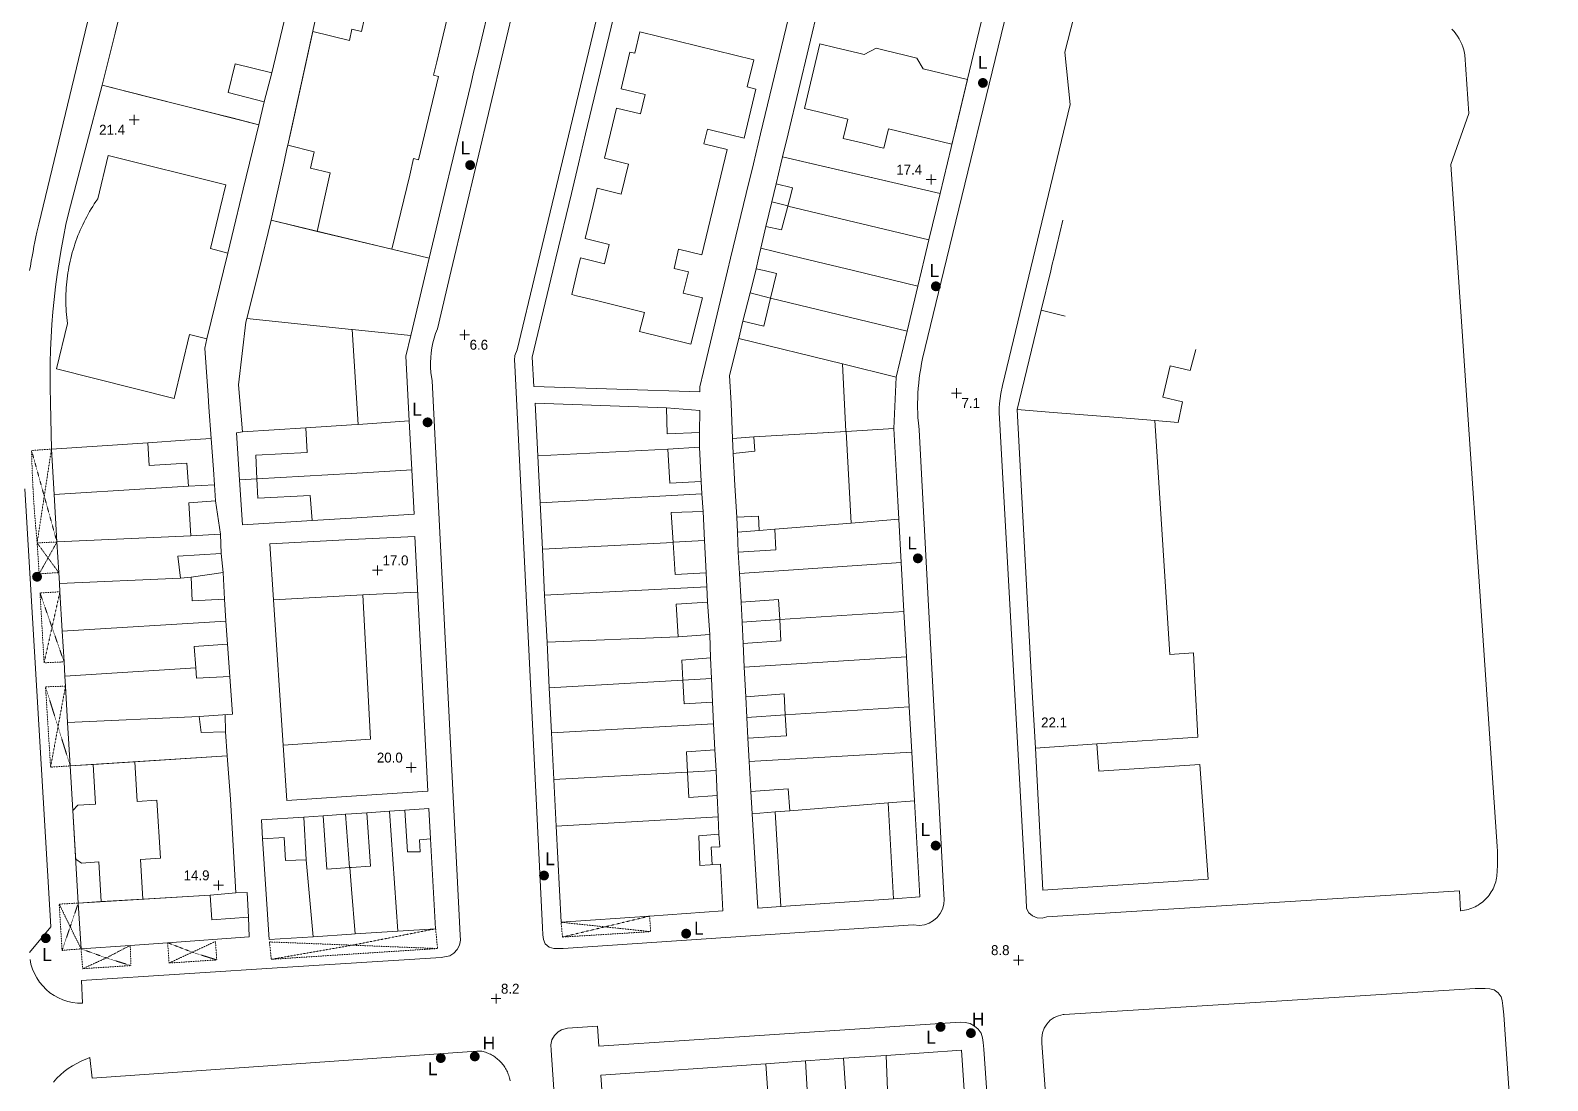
# Model space of a CAD drawing. Header units: millimetres. Extents: x 833924389 to 835767163, y 817400000 to 818811854.
# Drawn here: x 835474136 to 835626738, y 818357724 to 818463430 of the extents above; entities that cross this region are included whole.
import ezdxf
from ezdxf.enums import TextEntityAlignment as Align

# ---------------------------------------------------------------- set-up
doc = ezdxf.new("R2010")
doc.units = ezdxf.units.MM
doc.header["$LTSCALE"] = 10
doc.header["$MEASUREMENT"] = 0
doc.linetypes.add('11nw24d$1$DGN Style 5', pattern=[1.174922, 0.503538, -0.671384])
doc.layers.add('01_Base_Plan', color=5, linetype='Continuous', lineweight=5)
doc.styles.add('11nw24d$0$Style-WORKING', font='WORKING.shx')
doc.styles.add('11nw24d$1$Style-ENGINEERING', font='ENGINEERING.shx')

# ---------------------------------------------------------------- blocks, each defined once
blk = doc.blocks.new('11nw24d$0$SPOTHT')
at = {"layer": '01_Base_Plan', "linetype": 'Continuous', "lineweight": 13}
for p, q in [((-0.5, 0), (0.5, 0)), ((0, -0.5), (0, 0.5))]:
    blk.add_line(p, q, dxfattribs=at)
blk = doc.blocks.new('11nw24d$0$UTILP')
at = {"layer": '01_Base_Plan', "linetype": 'Continuous', "lineweight": 13}
h = blk.add_hatch(color=256, dxfattribs=at)
edge = h.paths.add_edge_path()
edge.add_arc((0, 0), 0.5, 0, 360)

msp = doc.modelspace()

# ---------------------------------------------------------------- hatches: boundary and pattern name
at = {"layer": '01_Base_Plan', "linetype": 'Continuous'}
h = msp.add_hatch(color=256, dxfattribs=at)
edge = h.paths.add_edge_path()
edge.add_arc((835568734, 818362510), 500, 0, 360)
h = msp.add_hatch(color=256, dxfattribs=at)
edge = h.paths.add_edge_path()
edge.add_arc((835518835, 818360161), 500, 0, 360)

# ---------------------------------------------------------------- linework, layer by layer
for p, q in [((835557339, 818461157), (835555195, 818461677)), ((835562082, 818460933), (835560151, 818461401)), ((835498418, 818459154), (835497652, 818456240)), ((835557796, 818452094), (835559490, 818451683)), ((835548113, 818443697), (835548706, 818446158)), ((835550313, 818445764), (835548706, 818446158)), ((835550315, 818445745), (835564511, 818442348)), ((835502997, 818443197), (835510506, 818441397)), ((835548566, 818436473), (835546524, 818437009)), ((835548566, 818436473), (835562308, 818433162)), ((835562308, 818433162), (835563393, 818437688)), ((835507090, 818423774), (835506504, 818433329)), ((835512387, 818432723), (835506504, 818433329)), ((835545379, 818432410), (835555813, 818429858)), ((835556153, 818423070), (835555813, 818429858)), ((835560973, 818423363), (835561199, 818428541)), ((835507090, 818423774), (835512234, 818424119)), ((835546898, 818422508), (835556181, 818423072)), ((835546898, 818422508), (835556153, 818423070)), ((835556181, 818423072), (835556153, 818423070)), ((835556181, 818423072), (835560973, 818423363)), ((835556694, 818413837), (835556181, 818423072)), ((835525160, 818420594), (835538262, 818421295)), ((835541613, 818418014), (835541441, 818421494)), ((835544765, 818422355), (835544820, 818420852)), ((835525160, 818420594), (835525397, 818415873)), ((835496930, 818418297), (835495187, 818418208)), ((835476527, 818416729), (835476811, 818411938)), ((835525397, 818415873), (835541686, 818416781)), ((835492773, 818416070), (835493250, 818412738)), ((835525397, 818415873), (835525631, 818411203)), ((835541943, 818412076), (835541789, 818415016)), ((835545255, 818412916), (835545191, 818414424)), ((835548996, 818413221), (835556694, 818413837)), ((835476811, 818411938), (835490273, 818412564)), ((835541943, 818412076), (835538773, 818411906)), ((835542113, 818408818), (835541943, 818412076)), ((835547449, 818413084), (835545255, 818412916)), ((835545340, 818410920), (835545255, 818412916)), ((835493332, 818410783), (835493539, 818408877)), ((835525631, 818411203), (835538775, 818411885)), ((835525631, 818411203), (835525862, 818406582)), ((835493539, 818408877), (835490309, 818408400)), ((835493539, 818408877), (835493648, 818406184)), ((835545461, 818408754), (835561721, 818409887)), ((835561994, 818404945), (835561721, 818409887)), ((835477058, 818407762), (835489238, 818408309)), ((835525862, 818406582), (835542173, 818407428)), ((835498595, 818406124), (835499567, 818391503)), ((835513056, 818406902), (835507588, 818406608)), ((835525862, 818406582), (835526100, 818401842)), ((835542461, 818402619), (835542238, 818405896)), ((835545714, 818403868), (835545621, 818405889)), ((835549505, 818404152), (835561994, 818404945)), ((835562247, 818400379), (835561994, 818404945)), ((835477341, 818402978), (835493801, 818403979)), ((835549504, 818404125), (835545714, 818403868)), ((835545813, 818401723), (835545714, 818403868)), ((835493961, 818401637), (835494184, 818398410)), ((835526100, 818401842), (835539305, 818402395)), ((835526100, 818401842), (835526330, 818397254)), ((835542628, 818398203), (835542543, 818400281)), ((835545937, 818399342), (835562247, 818400379)), ((835562527, 818395338), (835562247, 818400379)), ((835477610, 818398435), (835490777, 818399287)), ((835542628, 818398203), (835539758, 818398014)), ((835542727, 818395813), (835542628, 818398203)), ((835526330, 818397254), (835539766, 818398020)), ((835526330, 818397254), (835526557, 818392717)), ((835546188, 818394273), (835546094, 818396363)), ((835550057, 818394535), (835562527, 818395338)), ((835562779, 818390785), (835562527, 818395338)), ((835477887, 818393766), (835491117, 818394377)), ((835493734, 818394568), (835493750, 818392828)), ((835526557, 818392717), (835542845, 818393643)), ((835550059, 818394535), (835546188, 818394273)), ((835546281, 818392197), (835546188, 818394273)), ((835526557, 818392717), (835526792, 818388023)), ((835543096, 818388945), (835542988, 818391035)), ((835546427, 818389846), (835562779, 818390785)), ((835575214, 818391174), (835575980, 818376908)), ((835480440, 818389552), (835484632, 818389822)), ((835526792, 818388023), (835540228, 818388787)), ((835526792, 818388023), (835527026, 818383348)), ((835543096, 818388945), (835540230, 818388781)), ((835543227, 818386412), (835543096, 818388945)), ((835546719, 818384576), (835546613, 818386838)), ((835505824, 818384547), (835503594, 818384391)), ((835506234, 818379170), (835505824, 818384547)), ((835510254, 818384834), (835511105, 818372766)), ((835550512, 818384895), (835549041, 818384771)), ((835550512, 818384895), (835560418, 818385688)), ((835560418, 818385688), (835550512, 818384895)), ((835563051, 818385898), (835560418, 818385688)), ((835527026, 818383348), (835543318, 818384293)), ((835501871, 818379953), (835502582, 818372210)), ((835481258, 818375740), (835485451, 818375989)), ((835549618, 818375258), (835560952, 818376033)), ((835506801, 818372485), (835511105, 818372766)), ((835560219, 818360272), (835555918, 818359973)), ((835560219, 818360272), (835560406, 818355055)), ((835555918, 818359973), (835552082, 818359707)), ((835552082, 818359707), (835552773, 818348725)), ((835555918, 818359973), (835556848, 818346269))]:
    msp.add_line(p, q, dxfattribs=at)
at = {"layer": '01_Base_Plan', "linetype": '11nw24d$1$DGN Style 5'}
for p, q in [((835474260, 818421148), (835476258, 818421281)), ((835474793, 818412215), (835474817, 818411845)), ((835476812, 818411938), (835474817, 818411845)), ((835474817, 818411845), (835475023, 818408736)), ((835476994, 818408856), (835475023, 818408736)), ((835476314, 818403348), (835475109, 818406803)), ((835475109, 818406803), (835475520, 818399775)), ((835476314, 818403348), (835475520, 818399775)), ((835477672, 818397426), (835475664, 818397363)), ((835475664, 818397363), (835476919, 818393337)), ((835475664, 818397363), (835476171, 818389277)), ((835477672, 818397426), (835476919, 818393337)), ((835476919, 818393337), (835476171, 818389277)), ((835476919, 818393337), (835478145, 818389404)), ((835478145, 818389404), (835476171, 818389277)), ((835478962, 818375603), (835477036, 818375489)), ((835477036, 818375489), (835478146, 818373221)), ((835477036, 818375489), (835477328, 818370834)), ((835478962, 818375603), (835478146, 818373221)), ((835478146, 818373221), (835477328, 818370834)), ((835478146, 818373221), (835479237, 818370992)), ((835531916, 818373204), (835527656, 818372178)), ((835527656, 818372178), (835536520, 818372723)), ((835531916, 818373204), (835536520, 818372723)), ((835477328, 818370834), (835479237, 818370992)), ((835479237, 818370992), (835481769, 818370072)), ((835479237, 818370992), (835479398, 818368994)), ((835506521, 818371359), (835498371, 818369939)), ((835506440, 818370463), (835515086, 818371023)), ((835506521, 818371359), (835515086, 818371023)), ((835481769, 818370072), (835479398, 818368994)), ((835479398, 818368994), (835484250, 818369307)), ((835481769, 818370072), (835484250, 818369307)), ((835490420, 818370649), (835488086, 818369563)), ((835488086, 818369563), (835492883, 818369877)), ((835490420, 818370649), (835492883, 818369877)), ((835498371, 818369939), (835506440, 818370463))]:
    msp.add_line(p, q, dxfattribs=at)
at = {"layer": '01_Base_Plan', "linetype": 'Continuous', "flags": 128}
for points in [[(835485231, 818486420), (835474981, 818443930), (835474801, 818443131), (835474699, 818442641), (835474602, 818442150), (835474500, 818441660), (835474410, 818441170), (835474320, 818440680), (835474231, 818440190), (835474141, 818439699), (835474067, 818439250)], [(835503000, 818481304), (835488023, 818485023), (835486402, 818478420), (835485141, 818473285), (835483894, 818468207), (835482654, 818463155), (835481363, 818457898), (835485696, 818456812), (835492915, 818455001), (835494430, 818454621), (835497121, 818453936), (835497652, 818456240), (835494047, 818457189), (835494738, 818460053), (835498418, 818459154), (835499678, 818464364), (835500907, 818469447), (835501383, 818471414), (835500316, 818471703), (835501059, 818474820), (835502199, 818474479), (835503000, 818477660), (835503863, 818481090), (835503000, 818481304)], [(835541833, 818429108), (835544265, 818439232), (835544570, 818440500), (835546131, 818447000), (835546852, 818450000), (835547572, 818453000), (835551555, 818469580), (835551563, 818469613), (835551386, 818469656), (835548556, 818470349), (835538248, 818472871), (835534934, 818473682), (835529985, 818453000), (835529267, 818450000), (835528549, 818447000), (835526993, 818440500), (835526690, 818439232), (835524609, 818430535), (835524762, 818427587), (835541455, 818427064), (835541464, 818427541), (835541833, 818429108)], [(835500020, 818451865), (835499942, 818451508), (835499655, 818450204), (835498357, 818444309), (835514250, 818440500), (835515996, 818447807), (835516428, 818449617), (835518429, 818457992), (835518755, 818459353), (835519064, 818460646), (835520660, 818467328), (835504273, 818471187), (835500020, 818451865)], [(835508941, 818470063), (835507457, 818463322), (835506483, 818463547), (835506231, 818462404), (835502538, 818463304), (835502237, 818461937), (835500386, 818453526), (835500020, 818451865), (835502693, 818451214), (835502327, 818449553), (835504291, 818449075), (835502997, 818443197)], [(835549795, 818450703), (835565628, 818447004), (835568591, 818459355), (835569967, 818465092), (835568023, 818465563), (835557524, 818468109), (835554148, 818468928), (835553471, 818466091), (835550344, 818453000), (835549795, 818450703)], [(835510506, 818441397), (835512289, 818448858), (835512688, 818450529), (835513174, 818450410), (835515175, 818458785), (835514689, 818458903), (835515010, 818460248), (835515319, 818461541), (835516908, 818468193)], [(835527250, 818371027), (835526785, 818371035), (835526301, 818371170), (835525930, 818371498), (835525750, 818371920), (835525695, 818372404), (835525641, 818373141), (835522871, 818429721), (835522820, 818430221), (835522879, 818430711), (835523090, 818431270), (835525001, 818439250), (835531706, 818467252)], [(835479371, 818365510), (835479289, 818367820), (835500000, 818369136), (835515469, 818370119), (835516320, 818370289), (835516738, 818370551), (835517070, 818370920), (835517289, 818371369), (835517391, 818371859), (835517352, 818372359), (835514551, 818428170), (835514430, 818428990), (835514391, 818429490), (835514379, 818429990), (835514398, 818430490), (835514441, 818430990), (835514520, 818431481), (835514609, 818431971), (835514738, 818432461), (835514891, 818432930), (835515070, 818433400), (835516459, 818439250), (835522999, 818466803)], [(835572691, 818466731), (835566021, 818439250), (835563871, 818430391), (835563770, 818429900), (835563680, 818429400), (835563602, 818428910), (835563539, 818428420), (835563481, 818427920), (835563441, 818427420), (835563398, 818426920), (835563379, 818426420), (835563371, 818425920), (835563371, 818425420), (835563391, 818424920), (835563410, 818424420), (835563449, 818423920), (835563512, 818423231), (835566000, 818376471), (835566051, 818375971), (835566012, 818375481), (835565879, 818375000), (835565648, 818374551), (835565340, 818374160), (835564969, 818373830), (835564539, 818373580), (835564070, 818373410), (835563570, 818373340), (835562910, 818373420), (835527738, 818371039), (835527250, 818371027)], [(835579370, 818465929), (835578189, 818461225), (835578719, 818455961), (835571922, 818427699), (835571731, 818426881), (835571660, 818426391), (835571609, 818425891), (835571578, 818425391), (835571570, 818424891), (835571602, 818424400), (835574301, 818376020), (835574320, 818375061), (835574559, 818374631), (835574930, 818374301), (835575391, 818374109), (835575891, 818374080), (835576371, 818374221), (835617858, 818376821), (835617983, 818374825), (835618006, 818374827), (835618192, 818374846), (835618377, 818374874), (835618560, 818374911), (835618741, 818374956), (835618920, 818375010), (835619096, 818375072), (835619269, 818375143), (835619439, 818375221), (835619605, 818375308), (835619766, 818375402), (835619923, 818375504), (835620075, 818375613), (835620221, 818375729), (835620362, 818375852), (835620497, 818375981), (835620625, 818376117), (835620748, 818376258), (835620863, 818376405), (835620971, 818376558), (835621072, 818376715), (835621165, 818376877), (835621251, 818377043), (835621329, 818377213), (835621398, 818377386), (835621460, 818377563), (835621513, 818377742), (835621557, 818377924), (835621593, 818378107), (835621620, 818378292), (835621638, 818378478), (835621648, 818378665), (835621648, 818378852)], [(835535970, 818456956), (835535504, 818455011), (835533076, 818455605), (835531866, 818450548), (835534294, 818449954), (835533572, 818446939), (835531144, 818447533), (835530732, 818445813), (835529934, 818442476), (835532362, 818441882), (835531897, 818439937), (835529468, 818440531), (835529138, 818439148), (835528584, 818436835), (835529058, 818436719), (835531066, 818436228), (835535897, 818435046), (835535401, 818433108), (835540550, 818431849), (835541739, 818436499), (835539780, 818436978), (835540328, 818439109), (835538871, 818439466), (835539338, 818441410), (835541669, 818440840), (835544215, 818451439), (835541883, 818452009), (835542234, 818453468), (835544565, 818452897), (835545925, 818452565), (835547116, 818457524), (835546242, 818457738), (835546896, 818460460), (835535434, 818463264), (835534920, 818461125), (835534426, 818461246), (835534286, 818460663), (835533541, 818457550), (835535970, 818456956)], [(835621648, 818378852), (835621688, 818379365), (835621688, 818379861), (835621695, 818380367), (835621695, 818380805), (835621672, 818381289), (835617011, 818449924), (835618814, 818455073), (835618395, 818460966), (835618294, 818461477), (835618209, 818461765), (835618105, 818462047), (835617983, 818462320), (835617843, 818462586), (835617685, 818462841), (835617511, 818463086), (835617322, 818463318), (835617117, 818463537)], [(835555195, 818461677), (835553540, 818462078), (835551984, 818455561), (835553411, 818455215)], [(835560151, 818461401), (835559194, 818461633), (835558013, 818460994), (835557339, 818461157)], [(835559490, 818451683), (835559974, 818451566), (835560439, 818453511), (835566818, 818451964), (835567066, 818453000), (835568381, 818458480), (835563939, 818459557), (835563278, 818460643), (835562082, 818460933)], [(835493993, 818441019), (835494799, 818444349), (835495546, 818447433), (835497121, 818453936), (835481363, 818457898), (835479655, 818451419), (835477993, 818445114), (835477718, 818443874), (835477465, 818442630), (835477234, 818441381), (835477024, 818440129), (835476836, 818438873), (835476670, 818437614), (835476526, 818436353), (835476405, 818435089), (835476305, 818433823), (835476227, 818432555), (835476172, 818431286), (835476139, 818430017), (835476134, 818429518), (835476128, 818428747), (835476139, 818427477), (835476148, 818425953), (835476258, 818421281), (835485936, 818421928), (835489668, 818422178), (835492325, 818422355), (835492100, 818425513), (835492017, 818426677), (835491812, 818429542), (835491676, 818431454), (835491897, 818432369), (835493993, 818441019)], [(835553411, 818455215), (835556357, 818454501), (835556214, 818453903)], [(835556214, 818453903), (835555893, 818452556), (835557796, 818452094)], [(835493235, 818445537), (835493800, 818447871), (835481966, 818450840), (835480907, 818446466), (835480735, 818446216), (835480570, 818445966), (835480408, 818445713), (835480251, 818445457), (835480099, 818445199), (835479951, 818444938), (835479807, 818444675), (835479667, 818444409), (835479533, 818444141), (835479402, 818443871), (835479277, 818443598), (835479156, 818443324), (835479039, 818443047), (835478927, 818442769), (835478820, 818442489), (835478718, 818442207), (835478621, 818441923), (835478528, 818441638), (835478440, 818441351), (835478357, 818441062), (835478279, 818440773), (835478206, 818440482), (835478138, 818440190), (835478075, 818439896), (835478017, 818439602), (835477963, 818439307), (835477915, 818439011), (835477872, 818438714), (835477833, 818438416), (835477800, 818438118), (835477772, 818437820), (835477749, 818437521), (835477731, 818437221), (835477718, 818436921), (835477710, 818436621), (835477707, 818436321), (835477709, 818436022), (835477716, 818435722), (835477729, 818435422), (835477746, 818435122), (835477769, 818434823), (835477796, 818434524), (835477829, 818434226), (835477870, 818433928), (835476764, 818429360), (835488598, 818426392), (835490151, 818432806), (835491897, 818432369), (835493993, 818441019), (835492247, 818441457), (835493235, 818445537)], [(835564511, 818442348), (835565627, 818447000), (835565628, 818447004), (835552806, 818450000), (835549795, 818450703), (835549627, 818450000), (835549145, 818447979), (835550797, 818447582), (835550644, 818447000), (835550315, 818445745)], [(835548706, 818446158), (835548909, 818447000), (835549145, 818447979)], [(835550315, 818445745), (835549688, 818443352), (835548113, 818443697), (835547605, 818441498)], [(835502997, 818443197), (835498357, 818444309), (835497101, 818439231), (835495910, 818434420)], [(835577988, 818444336), (835577061, 818440500), (835576914, 818439893), (835576755, 818439233), (835575800, 818435280), (835578215, 818434655)], [(835506504, 818433329), (835512387, 818432723), (835513942, 818439232), (835514250, 818440500), (835510506, 818441397)], [(835547605, 818441498), (835547376, 818440500), (835547133, 818439441), (835547949, 818439250), (835549164, 818438965), (835548566, 818436473)], [(835547605, 818441498), (835551741, 818440500), (835556920, 818439250), (835563393, 818437688)], [(835563393, 818437688), (835563764, 818439233), (835564068, 818440500), (835564511, 818442348)], [(835545809, 818434146), (835546524, 818437009), (835547085, 818439250), (835547133, 818439441)], [(835548566, 818436473), (835547891, 818433645), (835545809, 818434146), (835545379, 818432410)], [(835578215, 818434655), (835575800, 818435280), (835573383, 818425275), (835577004, 818424982), (835583542, 818424452), (835587238, 818424152), (835589578, 818423953), (835590004, 818426057), (835588047, 818426506), (835588766, 818429674), (835590797, 818429197), (835591352, 818431299)], [(835495910, 818434420), (835495816, 818434043), (835495070, 818427752), (835495484, 818423025), (835501848, 818423422)], [(835506504, 818433329), (835506438, 818433335), (835495910, 818434420), (835495816, 818434043), (835495070, 818427752), (835495484, 818423025), (835501848, 818423422)], [(835495910, 818434420), (835506438, 818433335), (835506504, 818433329)], [(835512234, 818424119), (835511887, 818430639), (835512387, 818432723)], [(835545379, 818432410), (835544461, 818428701), (835544637, 818425881), (835544765, 818422360), (835546898, 818422508)], [(835561199, 818428541), (835555813, 818429858), (835545379, 818432410), (835544461, 818428701), (835544637, 818425881), (835544765, 818422360), (835546898, 818422508)], [(835555813, 818429858), (835561199, 818428541), (835562308, 818433162)], [(835538262, 818421295), (835541441, 818421494), (835541430, 818422941), (835538199, 818422820), (835538121, 818425436), (835524895, 818425893), (835525160, 818420594)], [(835512496, 818419195), (835512234, 818424119), (835507090, 818423774)], [(835541430, 818422941), (835541461, 818425156), (835538121, 818425436)], [(835581410, 818391607), (835591543, 818392297), (835591255, 818397990), (835591113, 818400781), (835588746, 818400627), (835587739, 818416341), (835587238, 818424152), (835583542, 818424452), (835577004, 818424982), (835573383, 818425275), (835574909, 818396866), (835575214, 818391174), (835581410, 818391607)], [(835495187, 818418208), (835494883, 818422910), (835495484, 818423025)], [(835501848, 818423422), (835501977, 818420932), (835496809, 818420678), (835496930, 818418297)], [(835501848, 818423422), (835506438, 818423730), (835507090, 818423774)], [(835501848, 818423422), (835506438, 818423730), (835507090, 818423774)], [(835561480, 818414221), (835561240, 818418537), (835560973, 818423363)], [(835490058, 818417543), (835489861, 818419886), (835486072, 818419632), (835485936, 818421928), (835476258, 818421281), (835476527, 818416729)], [(835492325, 818422355), (835492547, 818419246), (835492657, 818417699)], [(835541686, 818416781), (835541613, 818418014), (835538457, 818417865), (835538262, 818421295)], [(835546898, 818422508), (835546984, 818421061), (835544820, 818420852), (835545006, 818417629), (835545191, 818414424), (835547355, 818414531), (835547445, 818413107), (835548996, 818413221)], [(835546898, 818422508), (835546984, 818421061), (835544820, 818420852), (835545006, 818417629), (835545191, 818414424), (835547355, 818414531), (835547445, 818413107), (835548996, 818413221), (835556694, 818413837), (835561480, 818414221)], [(835502473, 818414098), (835495480, 818413664), (835495187, 818418208)], [(835496930, 818418297), (835506438, 818418846), (835512496, 818419195)], [(835496930, 818418297), (835497023, 818416334), (835502293, 818416613), (835502473, 818414098), (835506438, 818414345), (835512730, 818414736), (835512496, 818419195)], [(835473590, 818417279), (835476191, 818373190), (835474039, 818370619)], [(835476527, 818416729), (835486210, 818417311), (835490058, 818417543)], [(835490273, 818412564), (835490074, 818415867), (835492773, 818416070), (835492657, 818417699), (835490058, 818417543)], [(835538775, 818411885), (835538582, 818414895), (835541789, 818415016), (835541686, 818416781)], [(835561721, 818409887), (835561480, 818414221), (835556694, 818413837)], [(835476811, 818411938), (835476994, 818408856), (835477058, 818407762)], [(835489238, 818408309), (835488980, 818410520), (835493332, 818410783), (835493250, 818412738), (835490273, 818412564)], [(835499938, 818385916), (835506438, 818386341), (835514125, 818386844), (835512789, 818412500), (835506438, 818412173), (835498222, 818411750), (835498595, 818406124), (835499567, 818391503), (835499938, 818385916)], [(835548996, 818413221), (835549105, 818411137), (835545340, 818410920), (835545461, 818408754)], [(835542173, 818407428), (835542113, 818408818), (835538980, 818408670), (835538775, 818411885)], [(835477058, 818407762), (835477109, 818406926), (835477341, 818402978)], [(835493801, 818403979), (835493648, 818406184), (835490414, 818406012), (835490309, 818408400), (835489238, 818408309)], [(835539305, 818402395), (835539105, 818405672), (835542238, 818405896), (835542173, 818407428)], [(835545461, 818408754), (835545621, 818405889), (835549391, 818406133), (835549505, 818404152)], [(835499567, 818391503), (835508345, 818392078), (835507588, 818406625), (835498595, 818406124)], [(835477341, 818402978), (835477525, 818399873), (835477610, 818398435)], [(835490777, 818399287), (835490625, 818401414), (835493961, 818401637), (835493801, 818403979)], [(835549505, 818404152), (835549629, 818401992), (835545813, 818401723), (835545937, 818399342)], [(835539766, 818398020), (835539664, 818400057), (835542543, 818400281), (835542461, 818402619), (835539305, 818402395)], [(835477610, 818398435), (835477672, 818397426), (835477887, 818393766)], [(835491117, 818394377), (835494480, 818394623), (835494184, 818398410), (835490852, 818398238), (835490777, 818399287)], [(835545937, 818399342), (835546094, 818396363), (835549938, 818396656), (835550057, 818394535)], [(835542845, 818393643), (835542727, 818395812), (835539879, 818395662), (835539766, 818398020)], [(835477887, 818393766), (835478145, 818389404), (835480440, 818389552)], [(835484632, 818389822), (835493941, 818390422), (835493750, 818392828), (835491309, 818392750), (835491117, 818394377)], [(835540228, 818388787), (835540113, 818390809), (835542988, 818391035), (835542845, 818393643)], [(835550057, 818394535), (835550176, 818392439), (835546281, 818392197), (835546427, 818389846)], [(835560418, 818385688), (835563051, 818385898), (835562779, 818390785)], [(835575980, 818376908), (835592605, 818378018), (835591746, 818389527), (835581613, 818388889), (835581410, 818391607), (835575214, 818391174)], [(835478410, 818384927), (835478962, 818375603), (835492224, 818376391), (835494809, 818376637), (835494528, 818381377), (835494251, 818386065), (835493941, 818390422), (835478145, 818389404), (835478410, 818384927)], [(835480440, 818389552), (835480677, 818385559), (835478917, 818385446), (835478410, 818384927), (835478682, 818380344), (835478700, 818380032), (835479281, 818379629), (835481022, 818379733), (835481258, 818375740)], [(835485451, 818375989), (835485214, 818379982), (835487211, 818380100), (835486864, 818385958), (835484868, 818385829), (835484632, 818389822)], [(835546427, 818389846), (835546613, 818386838), (835550355, 818387080), (835550512, 818384895)], [(835543318, 818384293), (835543227, 818386412), (835540375, 818386211), (835540228, 818388787)], [(835507977, 818384695), (835506438, 818384589), (835505824, 818384547)], [(835510254, 818384834), (835507980, 818384676), (835508355, 818379307), (835506438, 818379182), (835506262, 818379170)], [(835511105, 818372766), (835514898, 818373014), (835514383, 818382068), (835513266, 818381977), (835513328, 818380758), (835512082, 818380770), (835511789, 818384941), (835510254, 818384834)], [(835514383, 818382068), (835514215, 818385129), (835511789, 818384961)], [(835549041, 818384771), (835546719, 818384576), (835547293, 818375100), (835549618, 818375258)], [(835550512, 818384895), (835549041, 818384771), (835549618, 818375258), (835560952, 818376033), (835560418, 818385688)], [(835560952, 818376033), (835563586, 818376213), (835563051, 818385898)], [(835501637, 818384254), (835497383, 818383959), (835497500, 818382078)], [(835506262, 818379170), (835503949, 818379020), (835503594, 818384371), (835501637, 818384234), (835501871, 818379953)], [(835527026, 818383348), (835527512, 818373664), (835536422, 818374289), (835543777, 818374805), (835543543, 818379504), (835541480, 818379371), (835541355, 818382367), (835543395, 818382525), (835543318, 818384293)], [(835501871, 818379953), (835499813, 818379871), (835499656, 818382209), (835497492, 818382078), (835498168, 818371922), (835502582, 818372210)], [(835543395, 818382525), (835543488, 818381256), (835542621, 818381207), (835542695, 818379449)], [(835506262, 818379170), (835506438, 818376990), (835506801, 818372485)], [(835481258, 818375740), (835478962, 818375603), (835479237, 818370992), (835484184, 818371342), (835487944, 818371608), (835496160, 818372189), (835496070, 818374170), (835492379, 818373926), (835492224, 818376391), (835485451, 818375989)], [(835494809, 818376637), (835495934, 818376648), (835496070, 818374170)], [(835502582, 818372210), (835506438, 818372462), (835506801, 818372485)], [(835474102, 818369930), (835474199, 818369440), (835474352, 818368961), (835474539, 818368500), (835474781, 818368061), (835475059, 818367650), (835475379, 818367260), (835475719, 818366900), (835476109, 818366580), (835476520, 818366301), (835476961, 818366051), (835477410, 818365850), (835477891, 818365699), (835478379, 818365590), (835478871, 818365520), (835479371, 818365510)], [(835576194, 818356896), (835575879, 818361485), (835575870, 818362048), (835575933, 818362524), (835576105, 818362995), (835576362, 818363425), (835576694, 818363805), (835577120, 818364075), (835577554, 818364245), (835578019, 818364368), (835578111, 818364381), (835600000, 818365762), (835619449, 818366990), (835620004, 818367016), (835620465, 818367016), (835620926, 818366975), (835621371, 818366869), (835621770, 818366570), (835622063, 818366154), (835622168, 818365779), (835622242, 818365264), (835622328, 818364350), (835626738, 818300000)], [(835527160, 818351418), (835526533, 818360797), (835526491, 818361342), (835526597, 818361848), (835526858, 818362268), (835527210, 818362628), (835527569, 818362845), (835528171, 818362995), (835531168, 818363210), (835531312, 818361185), (835567660, 818363619), (835568160, 818363590), (835568641, 818363461), (835569078, 818363221), (835569461, 818362900), (835569750, 818362500), (835569902, 818362035), (835569949, 818361549), (835570031, 818360881), (835574242, 818300000)], [(835476481, 818357580), (835476809, 818357961), (835477160, 818358311), (835477539, 818358631), (835477941, 818358940), (835478359, 818359211), (835478801, 818359449), (835479250, 818359670), (835480109, 818360061), (835480340, 818357981), (835518539, 818360650), (835519043, 818360680), (835519535, 818360680), (835519664, 818360650), (835519791, 818360615), (835519916, 818360576), (835520041, 818360533), (835520164, 818360485), (835520284, 818360433), (835520403, 818360376), (835520520, 818360315), (835520635, 818360250), (835520747, 818360181), (835520857, 818360108), (835520964, 818360031), (835521068, 818359951), (835521169, 818359866), (835521267, 818359778), (835521362, 818359687), (835521453, 818359592), (835521541, 818359494), (835521626, 818359393), (835521707, 818359289), (835521784, 818359182), (835521857, 818359073), (835521926, 818358961), (835521991, 818358846), (835522052, 818358729), (835522109, 818358610), (835522161, 818358489), (835522209, 818358367), (835522253, 818358243), (835522292, 818358117), (835522327, 818357990), (835522357, 818357861), (835522388, 818357699)], [(835560406, 818355055), (835562188, 818355203), (835562727, 818346723), (835568680, 818347164), (835567797, 818360799), (835560219, 818360272)], [(835549031, 818345755), (835548109, 818359431), (835531512, 818358277), (835532441, 818344617), (835549031, 818345755)], [(835552082, 818359707), (835548109, 818359431), (835549031, 818345755), (835550637, 818345865), (835550441, 818348557), (835552773, 818348725)]]:
    msp.add_lwpolyline(points, dxfattribs=at)
at = {"layer": '01_Base_Plan', "linetype": '11nw24d$1$DGN Style 5', "flags": 128}
for points in [[(835474260, 818421148), (835474262, 818421008), (835474270, 818420709), (835474277, 818420508), (835474285, 818420209), (835474293, 818419908), (835474305, 818419609), (835474313, 818419408), (835474324, 818419109), (835474336, 818418811), (835474344, 818418609), (835474355, 818418311), (835474367, 818418109), (835474379, 818417811), (835474395, 818417512), (835474406, 818417311), (835474422, 818417012), (835474441, 818416713), (835474453, 818416512), (835474469, 818416213), (835474488, 818415914), (835474508, 818415615), (835474523, 818415414), (835474543, 818415115), (835474566, 818414816), (835474590, 818414518), (835474613, 818414219), (835474637, 818413920), (835474660, 818413621), (835474680, 818413422), (835474793, 818412215)], [(835474260, 818421148), (835475535, 818416546), (835476812, 818411938)], [(835476258, 818421281), (835475535, 818416546), (835474817, 818411845)], [(835475023, 818408736), (835475916, 818410335), (835476812, 818411938)], [(835474817, 818411845), (835475916, 818410335), (835476994, 818408856)], [(835476314, 818403348), (835477109, 818406926), (835475109, 818406803)], [(835475520, 818399775), (835477525, 818399873), (835476314, 818403348)], [(835536520, 818372723), (835536422, 818374289), (835531916, 818373204)], [(835515086, 818371023), (835514898, 818373014), (835506521, 818371359)], [(835527656, 818372178), (835527512, 818373664), (835531916, 818373204)], [(835484250, 818369307), (835484184, 818371342), (835481769, 818370072)], [(835488086, 818369563), (835487944, 818371608), (835490420, 818370649)], [(835492883, 818369877), (835492750, 818371734), (835490420, 818370649)], [(835498371, 818369939), (835498184, 818371686), (835506521, 818371359)]]:
    msp.add_lwpolyline(points, dxfattribs=at)

# ---------------------------------------------------------------- block references
at = {"layer": '01_Base_Plan', "linetype": 'Continuous', "xscale": 1000, "yscale": 1000, "zscale": 1000}
for name, p in [('11nw24d$0$UTILP', (835569938, 818458139)), ('11nw24d$0$SPOTHT', (835484573, 818454423, 21400)), ('11nw24d$0$UTILP', (835518367, 818449867)), ('11nw24d$0$SPOTHT', (835564743, 818448406, 17400)), ('11nw24d$0$UTILP', (835565207, 818437668)), ('11nw24d$0$SPOTHT', (835517815, 818432783, 6600)), ('11nw24d$0$SPOTHT', (835567283, 818426922, 7100)), ('11nw24d$0$UTILP', (835514086, 818423979)), ('11nw24d$0$UTILP', (835563395, 818410291)), ('11nw24d$0$UTILP', (835474813, 818408438)), ('11nw24d$0$SPOTHT', (835509059, 818409086, 17000)), ('11nw24d$0$SPOTHT', (835512427, 818389240, 20000)), ('11nw24d$0$UTILP', (835565188, 818381381)), ('11nw24d$0$UTILP', (835525801, 818378369)), ('11nw24d$0$SPOTHT', (835493071, 818377385, 14900)), ('11nw24d$0$UTILP', (835475688, 818372063)), ('11nw24d$0$UTILP', (835540090, 818372521)), ('11nw24d$0$SPOTHT', (835573531, 818369860, 8800)), ('11nw24d$0$SPOTHT', (835520969, 818365978, 8200)), ('11nw24d$0$UTILP', (835565680, 818363135)), ('11nw24d$0$UTILP', (835515414, 818359998))]:
    msp.add_blockref(name, p, dxfattribs=at)

# ---------------------------------------------------------------- texts
at = {"layer": '01_Base_Plan', "linetype": 'Continuous'}
for s, height, style, p in [('L', 1300, '11nw24d$0$Style-WORKING', (835569430, 818459559)), ('L', 1300, '11nw24d$0$Style-WORKING', (835517414, 818450957)), ('L', 1300, '11nw24d$0$Style-WORKING', (835564574, 818438609)), ('L', 1300, '11nw24d$0$Style-WORKING', (835512555, 818424645)), ('L', 1300, '11nw24d$0$Style-WORKING', (835562348, 818411184)), ('17.0', 1000, '11nw24d$1$Style-ENGINEERING', (835509559, 818409586, 17000)), ('L', 1300, '11nw24d$0$Style-WORKING', (835563660, 818382342)), ('L', 1300, '11nw24d$0$Style-WORKING', (835525914, 818379406)), ('L', 1300, '11nw24d$0$Style-WORKING', (835540891, 818372424)), ('L', 1300, '11nw24d$0$Style-WORKING', (835475333, 818369762)), ('8.2', 1000, '11nw24d$1$Style-ENGINEERING', (835521469, 818366478, 8200)), ('H', 1300, '11nw24d$0$Style-WORKING', (835568836, 818363270)), ('H', 1300, '11nw24d$0$Style-WORKING', (835519635, 818360861)), ('L', 1300, '11nw24d$0$Style-WORKING', (835564250, 818361444)), ('L', 1300, '11nw24d$0$Style-WORKING', (835514124, 818358277))]:
    msp.add_text(s, height=height, dxfattribs=dict(at, style=style)).set_placement(p)
at = {"layer": '01_Base_Plan', "linetype": 'Continuous', "style": '11nw24d$1$Style-ENGINEERING'}
msp.add_text('21.4', height=1000, dxfattribs=at).set_placement((835483656, 818453923, 21400), align=Align.TOP_RIGHT)
for s, p in [('17.4', (835563826, 818448906, 17400)), ('22.1', (835578395, 818393273, 22100)), ('20.0', (835511590, 818389740, 20000)), ('14.9', (835492154, 818377885, 14900)), ('8.8', (835572614, 818370360, 8800))]:
    msp.add_text(s, height=1000, dxfattribs=at).set_placement(p, align=Align.RIGHT)
for s, p in [('6.6', (835518315, 818432283, 6600)), ('7.1', (835567783, 818426422, 7100))]:
    msp.add_text(s, height=1000, dxfattribs=at).set_placement(p, align=Align.TOP_LEFT)

doc.saveas('drawing.dxf')
